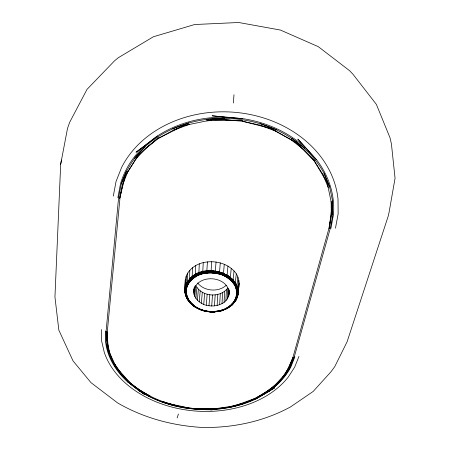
<?xml version="1.0" encoding="UTF-8"?>
<svg xmlns="http://www.w3.org/2000/svg" width="450" height="450" viewBox="0 0 450 450"><rect width="100%" height="100%" fill="white"/><g stroke="black" fill="none" stroke-linecap="round" stroke-linejoin="round"><path stroke-width="0.67" d="M332.544 200.931L332.719 214.948L330.221 228.623L294.216 357.058L289.997 367.582C284.338 377.786 276.064 386.201 266.462 392.749L266.445 392.76C236.953 411.39 199.097 413.826 166.309 403.296C138.212 394.464 110.672 373.089 106.217 342.377L106.082 331.447L118.558 198.056L121.348 183.842C126.141 169.751 134.078 156.977 145.013 146.79L145.029 146.768C196.324 100.564 289.811 111.6 324.028 173.222L329.659 186.896L332.544 200.931L332.707 214.549M236.88 298.339L235.277 301.241C237.932 297.697 238.297 293.108 237.898 288.832C239.726 282.516 238.854 275.715 234.039 270.973C226.299 262.822 214.02 260.134 203.265 262.62C193.967 264.668 184.764 272.363 185.153 282.572C184.022 289.952 185.012 298.063 190.597 303.491C198.585 311.169 210.572 313.566 221.169 310.888L227.233 308.419L233.106 303.896L227.289 308.205M185.422 293.001L185.383 294.306L184.916 291.105L185.344 279.298M215.561 311.636L214.549 311.968C204.232 312.362 193.545 307.862 187.999 299.048C181.761 294.131 187.571 282.735 186.199 276.092M186.525 296.021L186.486 297.416C191.565 307.688 203.636 312.356 214.594 311.957L207.827 311.715L201.364 310.146L199.969 309.313L203.828 310.584M187.706 273.043L187.431 281.773L185.147 288.157L186.21 288.99L186.249 294.098C190.035 308.571 207.928 314.421 221.243 310.77L219.994 310.888L227.233 308.419L221.062 310.911C217.029 310.365 212.237 312.694 207.9 311.518L214.549 311.968L214.206 311.535L207.928 311.377L201.364 310.146L207.81 311.625C196.611 310.219 184.292 301.326 185.839 288.844C187.914 278.55 198.568 272.925 208.328 272.256C220.404 271.524 234.799 277.847 237.212 290.801C238.348 300.679 229.866 308.531 220.939 310.832M189.827 270.225L189.523 279.023C185.889 282.898 184.399 288.259 185.197 293.49L187.161 298.851M192.51 267.711L192.167 276.564L190.378 278.454L185.951 284.76M60.682 164.227L54.945 297.022L58.849 330.148L73.024 360.889L90.984 382.646L117.624 402.936C143.702 418.061 172.952 425.835 202.961 427.5C231.756 427.843 260.466 422.207 286.251 409.146L290.239 407.104L313.183 391.433L330.964 371.801L334.755 366.643L347.091 341.803L388.198 216.203L389.104 212.164L395.055 178.245L391.433 143.977L389.987 137.706L376.386 104.417L352.957 74.228L349.599 70.695L318.313 46.676L280.479 30.071L238.714 22.5L194.664 24.525L153.422 36.754L118.226 57.758L114.486 60.885L87.013 89.381L69.694 122.259L67.528 128.323L60.682 164.227L61.492 160.037M199.547 274.871C212.102 269.713 228.116 274.061 235.282 285.874L236.301 289.957L236.638 296.021C234.287 303.3 227.936 308.357 220.792 310.657L223.02 309.679C216.276 312.255 208.721 312.002 201.909 309.836L201.617 309.915C216.844 316.412 243.619 305.572 235.282 285.874C227.706 272.312 208.974 269.443 195.975 276.182L195.311 274.472L195.705 265.567M225.669 308.514L226.536 308.402L231.294 305.061L234.743 300.842L236.481 294.801L236.829 290.914C234.529 280.688 224.837 274.691 215.196 272.531C197.634 267.199 174.741 287.359 190.783 303.581L192.099 303.863L195.958 307.221L201.909 309.836M194.029 288.72C191.903 297.748 200.706 304.993 208.98 305.781C213.407 306.349 218.014 305.713 221.991 303.637C227.801 301.044 229.669 294.756 228.741 288.787M228.347 297.039L228.988 294.981L229.213 290.171M228.988 294.981L229.264 291.488M228.116 307.108L226.536 308.402L227.121 308.548C261.141 284.738 208.946 256.123 189.523 279.023L195.334 274.77L198.877 272.801L199.316 263.858M227.295 298.974L227.835 287.961C220.275 298.339 201.617 296.933 195.801 285.452L194.766 296.426M225.861 300.746L226.423 289.727M224.078 302.316L224.662 291.285M203.265 262.62L202.764 271.592L195.334 274.77M221.991 303.637L222.609 292.607M219.656 304.689L220.309 293.653M217.125 305.443L217.817 294.401M198.877 272.801L206.837 270.894L207.439 261.894M214.459 305.882L215.19 294.84M211.719 305.994L212.496 294.952M211.742 261.697L211.101 270.692L201.442 272.244L201.825 273.769L208.367 272.649L215.123 272.987L221.648 274.517L222.148 273.026L219.555 271.884L220.269 262.901M208.98 305.781L209.796 294.744M233.376 103.033L233.994 94.742M216.056 262.041L215.083 273.212L211.838 272.858L205.47 273.223M206.297 305.241L207.152 294.21M203.737 304.397L204.632 293.372M201.364 303.255L202.297 292.241M199.232 301.854L200.194 290.846M224.274 264.274L223.493 273.223L215.342 271.434L206.865 270.883M197.387 300.223L198.382 289.226M195.885 298.401L196.909 287.415M238.882 280.226L239.197 283.523L238.213 292.056C238.028 284.558 232.909 279.079 227.121 275.017L227.964 266.108M193.753 292.219L194.214 287.426M194.046 294.351L194.833 286.127M231.244 268.363L230.355 277.222C223.729 273.15 216.163 270.388 208.277 271.074L208.367 272.649M231.278 280.946L232.082 281.25L233.044 280.063L234.039 270.973M237.87 295.251L239.197 283.523M235.322 282.617L236.278 273.87M237.904 276.981L236.925 285.66L233.044 280.063M186.418 290.272C186.778 281.835 194.259 275.996 201.825 273.769C194.659 276.278 188.286 281.509 186.21 288.99L186.249 294.098L188.775 299.711M330.93 228.42L333.444 214.661A108.298 89.359 3.2 0 0 316.434 159.581M113.31 196.121L116.016 181.575L121.584 167.462A112.759 93.094 3.3 0 1 242.989 113.254A112.759 93.094 3.3 0 1 338.017 199.125L338.141 213.868L335.464 228.218M117.866 197.651L120.516 183.724A108.456 89.404 3.1 0 1 144.472 145.974L157.376 136.001A108.141 89.196 3.3 0 1 224.471 117.174L242.702 118.642A108.141 89.196 3.3 0 1 305.505 147.774M207.9 311.518L207.962 311.197M187.594 285.542L187.898 284.079L191.222 279.703L195.975 276.182L194.389 277.605M235.102 299.469L234.743 300.842L235.806 300.532M193.894 290.087C198.067 273.476 227.756 275.732 229.202 292.86M238.247 288.681L238.849 286.785M177.092 417.988L178.425 414.028M235.637 300.713L237.786 295.498L237.994 290.166L236.829 290.914L236.301 289.957M290.79 367.127L294.863 356.816M121.348 183.842L126.54 170.826M298.941 356.451L294.654 367.206L288.186 377.151A100.029 73.26 4.5 0 1 187.903 410.226A100.029 73.26 4.5 0 1 104.271 352.35L101.644 341.049L101.441 329.552M127.839 171.658L122.552 184.877L119.621 198.456L125.297 175.781L135.737 159.227L138.499 154.997L146.104 147.949L158.394 137.762L138.499 154.997L125.297 175.781L122.552 184.877L119.925 198.512L107.286 331.886C104.366 360.219 126.259 384.339 150.126 396.113L138.977 389.531L128.812 381.943C157.528 406.479 197.949 413.944 234.366 405.962C259.644 399.285 285.457 383.653 293.254 357.188L285.604 373.719L272.436 387.827L254.964 398.751L265.601 392.423L275.102 385.082M190.305 281.227L191.222 279.703L190.378 278.454L195.311 274.472M236.385 284.901L235.282 285.874L234.512 285.244M282.983 376.644L289.007 367.273L292.995 357.165L328.866 228.679L331.29 215.196L331.988 205.926L331.116 201.358L331.29 215.196L329.158 228.713L331.988 205.926L327.195 182.779L322.684 174.032L314.471 161.291L303.778 149.681L295.74 142.358L270.928 128.492L259.656 125.083L242.303 121.213L224.449 119.796L212.473 119.722L206.64 120.87L224.449 119.796L242.393 120.707L212.473 119.722L183.69 125.612L173.301 130.23L158.732 138.172L146.104 147.949L135.737 159.227M284.057 376.791L289.997 367.582M232.245 303.649L231.294 305.061L232.059 305.083L226.963 308.593M231.851 305.156C246.24 292.084 230.923 273.234 215.291 271.868C201.831 269.083 183.257 277.982 185.344 293.715L186.249 294.098L186.817 295.099L187.999 299.048L192.099 303.863M145.013 146.79L134.533 158.214M266.462 392.749L276.069 385.329M157.376 136.001L136.029 152.241L144.501 145.997M230.422 306.231L232.2 304.931M158.732 138.172L183.69 125.612L189.422 124.391L173.301 130.23M221.333 274.657L221.648 274.517L215.083 273.212M223.785 309.769L226.704 308.464M188.933 122.856L172.586 128.784M254.717 398.537L234.366 405.962L211.888 409.146L188.814 408.184L202.646 409.005L216.399 408.583M229.843 406.676L242.708 403.312M230.226 407.188L243.253 403.779M195.553 307.378L190.457 303.103L195.418 307.327L196.554 307.311M214.453 311.687L217.249 311.209M218.025 311.209L216.051 311.529L221.243 310.77M224.454 118.181L206.398 119.278M201.285 310.118L207.816 311.687L201.285 310.118L207.81 311.625L214.627 311.85L209.857 311.619L213.986 311.614M202.691 409.539L211.044 409.286M212.439 409.241L216.613 409.118M215.257 272.087L208.299 271.845L215.229 272.306L221.946 273.763L215.257 272.087L208.282 271.44C222.047 269.831 240.007 280.069 237.611 295.712L236.638 296.021L236.481 294.801M136.806 388.671L127.828 381.938L137.858 389.812A95.889 70.133 4.6 0 0 188.696 408.532L202.731 409.641L212.265 409.849L210.184 409.736M208.282 271.44L215.314 271.642L222.064 273.381L215.291 271.868M211.905 311.698L214.627 311.85M211.838 272.858L215.123 272.987M207.928 311.377L211.095 311.541M207.81 311.625L214.594 311.957M188.696 408.549L192.161 408.741M193.545 408.814L198.399 409.084M201.864 409.275L206.719 409.545M226.811 277.324L227.43 277.369L228.189 276.007L233.111 279.782M208.328 272.256L215.162 272.762M211.14 270.697L219.516 271.879M242.702 118.642L212.158 115.802L224.471 117.191M207.821 311.383L201.24 309.999L196.425 307.626M188.865 407.931L166.444 403.138L162.332 401.434L175.337 405.394M201.24 309.999L203.788 310.573M201.476 310.078L207.855 311.676M242.303 121.213L270.928 128.492L295.74 142.358L314.921 160.999L303.778 149.681L290.841 139.562M215.229 272.306L221.805 274.151M161.882 401.878L175.044 405.883M276.733 129.831L260.162 123.547M259.656 125.083L275.996 131.271M222.148 273.026L227.121 275.017M190.783 303.581L187.026 298.659M138.223 389.829L149.518 396.495M193.224 305.539L195.356 306.928M137.858 389.812L144.658 394.56L137.925 389.514M304.886 148.517L291.78 138.246M129.139 381.803L115.92 366.846L108.343 349.791L107.021 331.841L107.421 342.681L109.823 353.301M114.351 363.504L120.859 373.072M113.271 363.482L115.56 366.851M314.471 161.291L327.195 182.779L328.252 187.515L322.684 174.032M186.907 283.028L187.898 284.079L186.21 288.99L186.817 295.099M329.659 186.896L324.039 173.244M107.747 344.796L106.29 331.571L107.944 349.718L108.664 353.143L108.36 350.359M108.051 347.574L108.203 348.969M105.474 331.031L105.621 342.045A96.069 70.369 4.3 0 0 127.716 381.999M290.756 367.121A96.221 70.464 4.7 0 1 266.844 392.726M255.786 398.987A95.923 70.194 4.6 0 1 202.731 409.646M226.266 285.238A17.353 13.494 4.1 0 1 197.696 282.994M274.466 387.968L255.78 398.981L274.466 387.968M316.361 159.621L297.911 139.162L316.361 159.621"/></g></svg>
